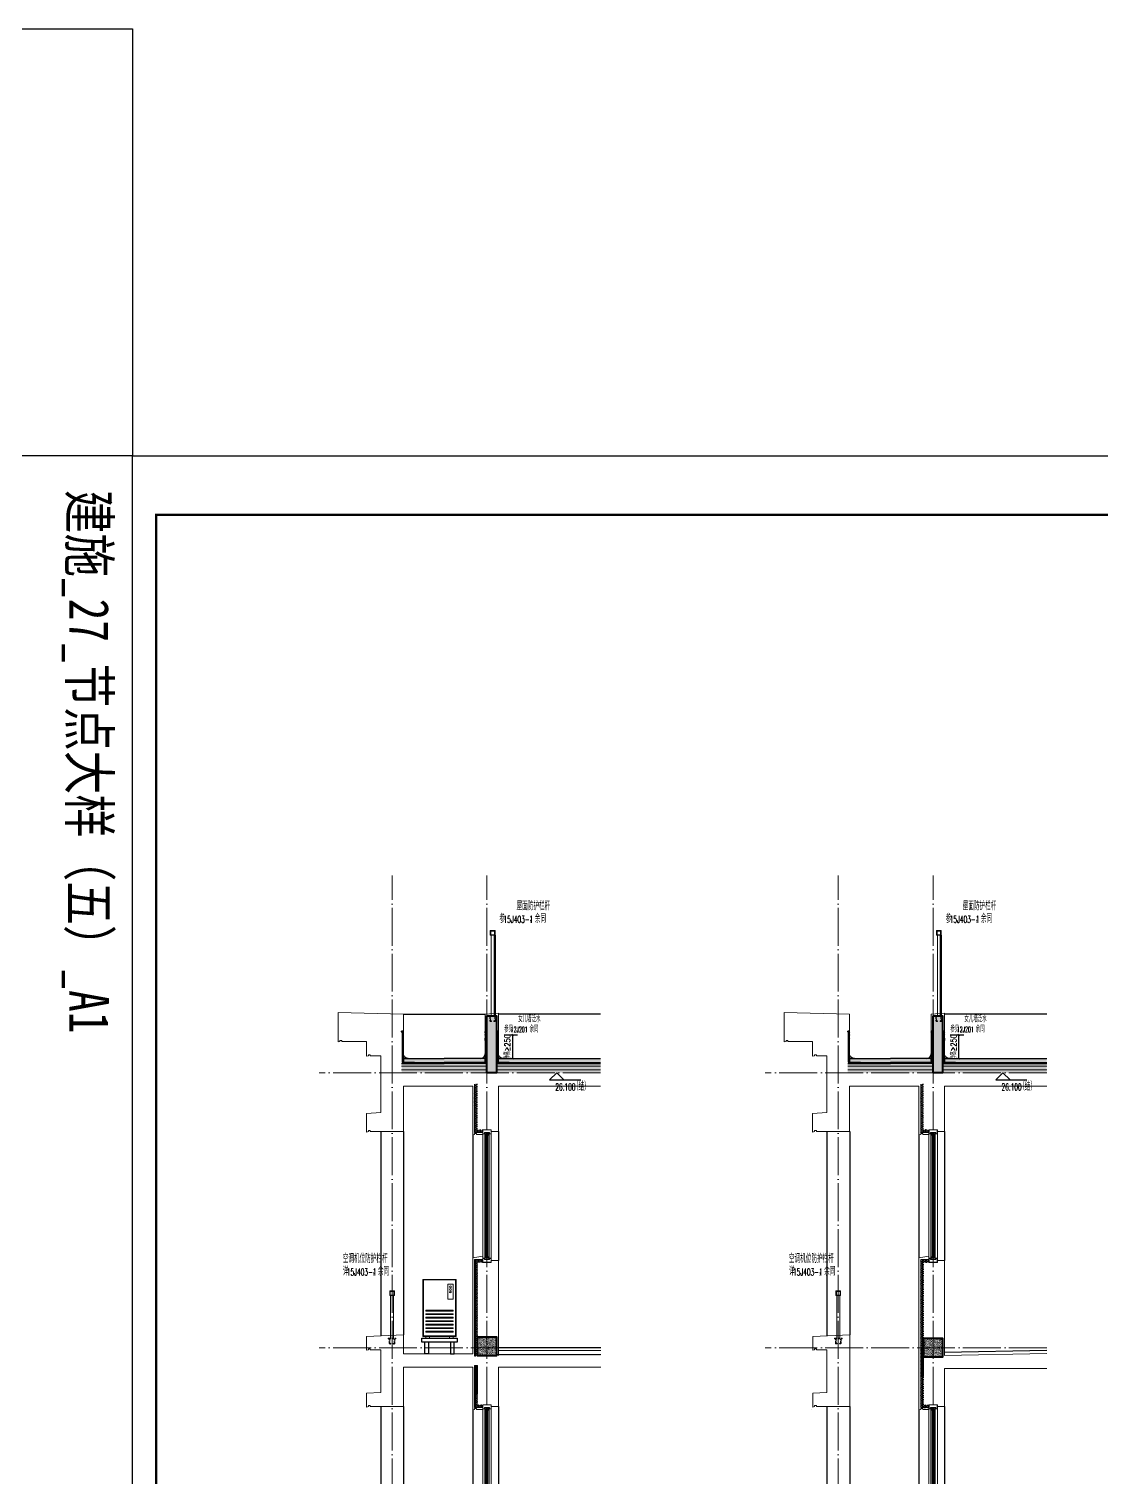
# Model space of a CAD drawing. Extents: x 27938 to 983267, y -209821 to 1628073.
# Drawn here: x 890640 to 901940, y -158206 to -142935 of the extents above; entities that cross this region are included whole.
import ezdxf
from ezdxf.xclip import XClip

# ---------------------------------------------------------------- set-up
doc = ezdxf.new("R2010")
doc.units = 0
doc.header["$LTSCALE"] = 1000
doc.header["$MEASUREMENT"] = 0
doc.header["$XCLIPFRAME"] = 0
doc.linetypes.add('DASH', pattern=[0.35, 0.25, -0.1])
doc.linetypes.add('DOTE', pattern=[2.42, 2, -0.2, 0.02, -0.2])
for name, color, linetype in [('3-屋面构造层', 157, 'Continuous'), ('DIM_ELEV', 3, 'Continuous'), ('DIM_IDEN', 67, 'Continuous'), ('PUB_TEXT', 4, 'Continuous'), ('Stair-栏杆', 142, 'Continuous'), ('SURFACE', 6, 'Continuous'), ('图框', 140, 'Continuous'), ('导图字', 7, 'Continuous'), ('看线', 251, 'Continuous'), ('空调外机', 8, 'Continuous'), ('立面-看线', 251, 'Continuous')]:
    doc.layers.add(name, color=color, linetype=linetype)
for name, color, linetype, lineweight in [('DOTE', 19, 'DOTE', 9), ('PUB_HATCH', 8, 'Continuous', 9), ('S_WINDOW', 144, 'Continuous', 15), ('WALL', 9, 'Continuous', 40), ('内粉刷', 37, 'Continuous', 9), ('平面-空调室外机', 143, 'Continuous', 9), ('立面-栏杆', 105, 'Continuous', 15), ('细细', 250, 'Continuous', 0)]:
    doc.layers.add(name, color=color, linetype=linetype, lineweight=lineweight)
doc.layers.add('yichutu', color=7, linetype='Continuous', true_color=0xffffff, plot=False)
doc.styles.add('_TCH_DIM', font='SIMPLEX.shx', dxfattribs={"width": 0.7, "bigfont": 'GBCBIG.shx'})
doc.styles.add('_TCH_DIM_T3', font='SIMPLEX.shx', dxfattribs={"width": 0.494118, "bigfont": 'GBCBIG.shx'})
doc.styles.add('黑体', font='')
doc.styles.get('黑体').set_extended_font_data('SimHei')
doc.dimstyles.new('_TCH_ARCH&&20', dxfattribs={"dimtxt": 59.5, "dimasz": 20, "dimexe": 50, "dimexo": 60, "dimgap": 25.25, "dimtad": 1, "dimdec": 0, "dimzin": 0, "dimdsep": 46, "dimtxsty": '_TCH_DIM_T3', "dimblk": 'ARCHTICK', "dimcen": 0.09, "dimclrt": 7, "dimazin": 2, "dimtfac": 1, "dimtdec": 0, "dimtix": 1, "dimtmove": 2, "dimatfit": 3, "dimfxl": 1, "dimtolj": 1, "dimtzin": 0, "dimarcsym": 0})
pattern_1 = [(0, (-811253.24, -385446.952), (16.66875, 9.623705), [11.1125, -22.225]), (120, (-811253.24, -385446.952), (-16.66874801, 9.62370845), [11.1125, -22.225]), (60, (-811253.24, -385446.952), (1.99e-06, 19.24741345), [-22.225, 11.1125])]
pattern_2 = [(315, (-218910.2607, -140541.0897), (-1.767766953, -1.767766953), []), (315, (-218909.0822, -140541.0897), (-1.767766953, -1.767766953), [])]
pattern_3 = [(315, (-218910.2607, -141979.3279), (-1.767766953, -1.767766953), []), (315, (-218909.0822, -141979.3279), (-1.767766953, -1.767766953), [])]
pattern_4 = [(0, (-1744228.769, -267560.87), (16.66875, 9.623705), [11.1125, -22.225]), (120, (-1744228.769, -267560.87), (-16.66874801, 9.62370845), [11.1125, -22.225]), (60, (-1744228.769, -267560.87), (1.99e-06, 19.24741345), [-22.225, 11.1125])]

# ---------------------------------------------------------------- blocks, each defined once
blk = doc.blocks.new('GFDDDDRG')
at = {"layer": '图框'}
blk.add_lwpolyline([(923310, -107437), (923310, -159999), (893610, -159999), (893610, -107437)], close=True, dxfattribs=at)
blk.add_lwpolyline([(923310, -107437), (923310, -159999), (893610, -159999), (893610, -107437)], close=True, dxfattribs=at)
at = {"layer": '图框', "const_width": 50}
blk.add_lwpolyline([(894110, -159499), (922810, -159499), (922810, -108687), (894110, -108687)], close=True, dxfattribs=at)
blk = doc.blocks.new('yct-1051-594-26275-14850-25-1002.0')
at = {"layer": 'yichutu', "color": 7, "true_color": 0xffffff}
blk.add_lwpolyline([(0, 0), (0, 14850), (26275, 14850), (26275, 0)], close=True, dxfattribs=at)
blk = doc.blocks.new('zrszerf')
at = {"layer": '细细'}
h = blk.add_hatch(dxfattribs=at)
h.set_pattern_fill('金属', color=256, style=0)
h.set_pattern_definition(pattern_2)
h.paths.add_polyline_path([(257695, 608543), (257715, 608543), (257715, 608557), (257765, 608557), (257765, 608543), (257785, 608543), (257785, 608588), (257695, 608588)])
h.paths.add_polyline_path([(257713, 608559), (257713, 608545), (257697, 608545), (257697, 608586), (257783, 608586), (257783, 608545), (257767, 608545), (257767, 608559)], flags=16)
h = blk.add_hatch(dxfattribs=at)
h.set_pattern_fill('金属', color=256, style=0)
h.set_pattern_definition(pattern_2)
h.paths.add_polyline_path([(257762, 608555), (257762, 608530), (257750, 608530), (257750, 608540), (257729, 608540), (257729, 608530), (257717, 608530), (257717, 608555)])
h.paths.add_polyline_path([(257719, 608553), (257719, 608532), (257727, 608532), (257727, 608542), (257752, 608542), (257752, 608532), (257760, 608532), (257760, 608553)], flags=16)
h = blk.add_hatch(color=256, dxfattribs=at)
edge = h.paths.add_edge_path()
edge.add_line((257735, 608540), (257735, 608528))
edge.add_arc((257740, 608520), 9.44, 61.5175, 118.4825, ccw=False)
edge.add_line((257744, 608528), (257744, 608540))
edge.add_arc((257740, 608548), 9.44, 241.5175, 298.4825, ccw=False)
h = blk.add_hatch(dxfattribs=at)
h.set_pattern_fill('金属', color=256, style=0)
h.set_pattern_definition(pattern_3)
h.paths.add_polyline_path([(257695, 607233), (257715, 607233), (257715, 607220), (257765, 607220), (257765, 607233), (257785, 607233), (257785, 607188), (257695, 607188)])
h.paths.add_polyline_path([(257713, 607218), (257713, 607231), (257697, 607231), (257697, 607190), (257783, 607190), (257783, 607231), (257767, 607231), (257767, 607218)], flags=16)
h = blk.add_hatch(dxfattribs=at)
h.set_pattern_fill('金属', color=256, style=0)
h.set_pattern_definition(pattern_3)
h.paths.add_polyline_path([(257762, 607222), (257762, 607247), (257750, 607247), (257750, 607237), (257729, 607237), (257729, 607247), (257717, 607247), (257717, 607222)])
h.paths.add_polyline_path([(257719, 607224), (257719, 607245), (257727, 607245), (257727, 607235), (257752, 607235), (257752, 607245), (257760, 607245), (257760, 607224)], flags=16)
h = blk.add_hatch(color=256, dxfattribs=at)
edge = h.paths.add_edge_path()
edge.add_line((257735, 607237), (257735, 607249))
edge.add_arc((257740, 607257), 9.44, 241.5175, 298.4825)
edge.add_line((257744, 607249), (257744, 607237))
edge.add_arc((257740, 607229), 9.44, 61.5175, 118.4825)
at = {"layer": 'S_WINDOW'}
for p, q in [((257695, 607233), (257695, 608543)), ((257717, 607247), (257717, 608530)), ((257762, 607247), (257762, 608530)), ((257785, 607233), (257785, 608543))]:
    blk.add_line(p, q, dxfattribs=at)
for points in [[(257785, 608588), (257785, 608543), (257765, 608543), (257765, 608557), (257715, 608557), (257715, 608543), (257695, 608543), (257695, 608588)], [(257783, 608586), (257783, 608545), (257767, 608545), (257767, 608559), (257713, 608559), (257713, 608545), (257697, 608545), (257697, 608586)], [(257762, 608555), (257762, 608530), (257750, 608530), (257750, 608540), (257729, 608540), (257729, 608530), (257717, 608530), (257717, 608555)], [(257760, 608553), (257760, 608532), (257752, 608532), (257752, 608542), (257727, 608542), (257727, 608532), (257719, 608532), (257719, 608553)], [(257785, 607188), (257785, 607233), (257765, 607233), (257765, 607220), (257715, 607220), (257715, 607233), (257695, 607233), (257695, 607188)], [(257783, 607190), (257783, 607231), (257767, 607231), (257767, 607218), (257713, 607218), (257713, 607231), (257697, 607231), (257697, 607190)], [(257762, 607222), (257762, 607247), (257750, 607247), (257750, 607237), (257729, 607237), (257729, 607247), (257717, 607247), (257717, 607222)], [(257760, 607224), (257760, 607245), (257752, 607245), (257752, 607235), (257727, 607235), (257727, 607245), (257719, 607245), (257719, 607224)]]:
    blk.add_lwpolyline(points, close=True, dxfattribs=at)
at = {"layer": '细细'}
for points in [[(257729, 608530), (257729, 607247)], [(257735, 607249), (257735, 608540)], [(257744, 607249), (257744, 608540)], [(257750, 608530), (257750, 607247)]]:
    blk.add_lwpolyline(points, dxfattribs=at)
for points in [[(257735, 608540), (257735, 608528, -0.253805), (257744, 608528), (257744, 608540, -0.253805)], [(257735, 607237), (257735, 607249, 0.253805), (257744, 607249), (257744, 607237, 0.253805)]]:
    blk.add_lwpolyline(points, format="xyb", close=True, dxfattribs=at)
blk = doc.blocks.new('A$C01BC52BD')
at = {"layer": '立面-栏杆'}
for p, q in [((-15, 0), (-15, 450)), ((15, 450), (15, 0))]:
    blk.add_line(p, q, dxfattribs=at)
at = {"layer": '立面-栏杆', "linetype": 'DASH', "ltscale": 0.1}
for p, q in [((40, 0), (-40, 0)), ((-40, 0), (-40, -7)), ((40, -7), (40, 0)), ((-40, -7), (-30, -7)), ((-30, -7), (-30, -51)), ((-22, -7), (22, -7)), ((-22, -51), (-22, -7)), ((-15, -53), (-21, -53)), ((-21, -60), (-15, -60)), ((-13, -57), (-13, -56)), ((13, -56), (13, -57)), ((21, -53), (15, -53)), ((15, -60), (21, -60)), ((22, -7), (22, -51)), ((30, -7), (40, -7)), ((30, -51), (30, -7))]:
    blk.add_line(p, q, dxfattribs=at)
at = {"layer": '立面-栏杆'}
for points in [[(25, 500), (-25, 500), (-25, 450), (25, 450)], [(19, 494), (-19, 494), (-19, 456), (19, 456)]]:
    blk.add_lwpolyline(points, close=True, dxfattribs=at)
at = {"layer": '立面-栏杆', "linetype": 'DASH', "ltscale": 0.1}
for centre, major_axis, start_param, end_param in [((-21, -51), (6.36, 6.36), 2.356194, 3.926991), ((-21, -51), (1.27, 1.27), 2.356194, 3.926991), ((-15, -56), (1.91, 1.91), 5.497787, 7.068583), ((-15, -57), (1.91, 1.91), 3.926991, 5.497787), ((15, -56), (1.91, 1.91), 0.785398, 2.356194), ((17, -55), (3.53, 3.53), 2.748894, 3.534292), ((21, -51), (-6.36, 6.36), 2.356194, 3.926991), ((21, -51), (-1.27, 1.27), 2.356194, 3.926991)]:
    blk.add_ellipse(centre, major_axis=major_axis, ratio=1, start_param=start_param, end_param=end_param, dxfattribs=at)
blk = doc.blocks.new('A$C2F8614E4')
at = {"layer": 'PUB_TEXT', "style": '_TCH_DIM'}
for s, height, width, p in [('空调机位防护栏杆', 84.4, 0.7, (-495, 296)), ('详', 84.4, 0.7, (-495, 163)), ('15J403-1', 74.4, 0.494118, (-452, 163)), ('，余同', 84.4, 0.7, (-183, 163))]:
    blk.add_text(s, height=height, dxfattribs=dict(at, width=width)).set_placement(p)
blk = doc.blocks.new('HFHFHTFHSD')
at = {"layer": '立面-看线'}
h = blk.add_hatch(dxfattribs=at)
h.set_pattern_fill('HONEY', color=256, scale=7)
h.set_pattern_definition(pattern_1)
h.paths.add_polyline_path([(933746, -117386), (933776, -117386), (933776, -116386), (933831, -116386), (933831, -116356), (933746, -116356)])
h = blk.add_hatch(dxfattribs=at)
h.set_pattern_fill('碎沙', color=256, scale=4)
h.set_pattern_definition([(37.5, (132722.289, -502748.035), (-0.32000626, 9.78826475), [0, -7.7216, 0, -8.636, 0, -8.255]), (7.5, (132722.29, -502748.035), (8.99046566, 14.33650201), [0, -4.1656, 0, -6.9596, 0, -2.667]), (327.5, (132716.041, -502748.035), (15.819847405, 0.02874369), [0, -2.54, 0, -9.144, 0, -11.938]), (317.5, (132716.041, -502748.035), (15.27112905, 4.45858647), [0, -1.27, 0, -5.9944, 0, -6.858])])
h.paths.add_polyline_path([(933776, -117386), (933976, -117386), (933976, -117186), (933776, -117186)])
h = blk.add_hatch(dxfattribs=at)
h.set_pattern_fill('HONEY', color=256, scale=7)
h.set_pattern_definition(pattern_1)
h.paths.add_polyline_path([(933746, -117386), (933776, -117386), (933776, -117886), (933831, -117886), (933831, -117916), (933746, -117916)])
at = {"layer": 'PUB_HATCH', "color": 215, "true_color": 0xa953a0}
for points in [[(933746, -117386), (933746, -116356), (933831, -116356)], [(933831, -117916), (933746, -117916), (933746, -117386)]]:
    blk.add_lwpolyline(points, dxfattribs=at)
at = {"layer": 'WALL'}
blk.add_lwpolyline([(933776, -117186), (933976, -117186), (933976, -117386), (933776, -117386)], close=True, dxfattribs=at)
at = {"layer": '内粉刷'}
blk.add_line((933726, -117386), (933726, -117936), dxfattribs=at)
for points in [[(933726, -117386), (933726, -116336), (933831, -116321)], [(933921, -116366), (933996, -116366), (933996, -117366)], [(932646, -117906), (932996, -117906), (932996, -117151), (932606, -117166), (932606, -117306)], [(932646, -117306), (932646, -117296), (932626, -117296), (932626, -117306), (932606, -117311), (932606, -117306)], [(932646, -117306), (932756, -117306), (932756, -117756), (932606, -117766), (932606, -117906)], [(935074, -117346), (933996, -117366)], [(933921, -117906), (933996, -117906), (933996, -117506), (935074, -117506)], [(932596, -117936), (932596, -117936)], [(932646, -117906), (932646, -117896), (932626, -117896), (932626, -117906), (932606, -117911), (932606, -117906)], [(933766, -117936), (933766, -117926), (933746, -117926), (933746, -117936), (933726, -117941), (933726, -117936)], [(933766, -117936), (933831, -117936)]]:
    blk.add_lwpolyline(points, dxfattribs=at)
at = {"layer": '看线'}
for p, q in [((932756, -115006), (932756, -117160)), ((932996, -115006), (932996, -117151)), ((933726, -115036), (933726, -116336)), ((933996, -115006), (933996, -116366))]:
    blk.add_line(p, q, dxfattribs=at)
at = {"layer": '看线', "color": 32}
blk.add_lwpolyline([(935074, -117316), (933996, -117336)], dxfattribs=at)
for name, p in [('zrszerf', (676136, -723574)), ('A$C2F8614E4', (932851, -116686))]:
    blk.add_blockref(name, p)
at = {"xscale": -1}
blk.add_blockref('A$C01BC52BD', (932876, -117186), dxfattribs=at)
blk = doc.blocks.new('_ArchTick')
at = {"color": 0, "linetype": 'ByBlock', "const_width": 0.4}
blk.add_lwpolyline([(-0.5, -0.5), (0.5, 0.5)], dxfattribs=at)
blk = doc.blocks.new('*D205')
at = {"layer": 'Defpoints', "color": 0, "transparency": 16777216}
for p in [(895588, -153543), (895740, -153543), (895588, -153793)]:
    blk.add_point(p, dxfattribs=at)
at = {"layer": 'DIM_IDEN', "color": 0, "lineweight": -2, "transparency": 16777216}
for p, q in [((895648, -153543), (895790, -153543)), ((895740, -153793), (895740, -153543)), ((895648, -153793), (895790, -153793))]:
    blk.add_line(p, q, dxfattribs=at)
at = {"layer": 'DIM_IDEN', "color": 0, "lineweight": -2, "transparency": 16777216, "xscale": 20, "yscale": 20, "zscale": 20}
for p, rotation in [((895740, -153543), 90), ((895740, -153793), 270)]:
    blk.add_blockref('_ArchTick', p, dxfattribs=dict(at, rotation=rotation))
at = {"layer": 'DIM_IDEN', "color": 7, "transparency": 16777216, "insert": (895683, -153668), "char_height": 59.5, "attachment_point": 5, "rotation": 90, "style": '_TCH_DIM_T3'}
blk.add_mtext('\\A1;{\\W0.70588;净高≥250}', dxfattribs=at)
blk = doc.blocks.new('A$C05102146')
at = {"layer": 'PUB_TEXT', "style": '_TCH_DIM'}
for s, height, width, p in [('屋面防护栏杆', 84.4, 0.7, (227, 216)), ('参', 84.4, 0.7, (47, 81)), ('15J403-1', 74.4, 0.494118, (90, 81)), ('，余同', 84.4, 0.7, (360, 81))]:
    blk.add_text(s, height=height, dxfattribs=dict(at, width=width)).set_placement(p)
blk = doc.blocks.new('A$C40486AD2')
at = {"layer": 'PUB_TEXT', "style": '_TCH_DIM'}
for s, height, width, p in [('女儿墙泛水', 67.5, 0.7, (255, 115)), ('参见', 67.5, 0.7, (108, 8)), ('12J201', 59.5, 0.494118, (177, 8)), ('，余同', 67.5, 0.7, (328, 8))]:
    blk.add_text(s, height=height, dxfattribs=dict(at, width=width)).set_placement(p)
blk = doc.blocks.new('FGHFG4334GDFGDFFGGGGGGDFG4G')
at = {"layer": 'SURFACE', "const_width": 2.25}
for points in [[(47, 0), (0, 0)], [(47, -28), (0, -28)]]:
    blk.add_lwpolyline(points, dxfattribs=at)
at = {"layer": 'SURFACE', "const_width": 1.5}
blk.add_lwpolyline([(47, 17, -1), (47, 5), (47, -7, -1), (47, -19), (47, -37), (53, -48), (53, -73)], format="xyb", dxfattribs=at)
blk = doc.blocks.new('FGDGDGD')
at = {"layer": '3-屋面构造层'}
h = blk.add_hatch(dxfattribs=at)
h.set_pattern_fill('隔热材料01', color=256, scale=7.692308, style=0)
h.set_pattern_definition([(270, (9.5186, 433.228), (3.846153863, -7e-16), [0.385980771, -3.460173092]), (270, (6.637, 433.228), (3.846153863, -7e-16), [0.385980771, -3.460173092]), (90, (8.5996, 430.618), (-3.846153863, 2e-16), [0.385980771, -3.460173092]), (90, (7.556, 430.618), (-3.846153863, 2e-16), [0.385980771, -3.460173092]), (180, (10.002, 430), (-5e-16, -3.846153863), [3.848019248, 0.001865385]), (135, (8.9282, 430.193), (2e-16, 3.846144175), [0.328307694, -5.110980792]), (116.56505, (12.5422, 430.4251), (8.6793e-06, 3.8461487416), [0.215769232, -8.384500037]), (116.56505, (8.696, 430.4251), (8.6793e-06, 3.8461487416), [0.215769232, -8.384500037]), (153.43495, (13.1603, 430), (-8.679e-06, 3.846148742), [0.431538463, -8.168730805]), (153.43495, (9.3142, 430), (-8.679e-06, 3.846148742), [0.431538463, -8.168730805]), (63.43495, (12.4457, 431.0041), (-8.6793e-06, 3.8461487416), [2.054923086, -6.545346183]), (63.43495, (8.5996, 431.0041), (-8.6793e-06, 3.8461487416), [2.054923086, -6.545346183]), (116.56505, (13.3647, 433.228), (8.6793e-06, 3.8461487416), [0.215769232, -8.384500037]), (116.56505, (9.5186, 433.228), (8.6793e-06, 3.8461487416), [0.215769232, -8.384500037]), (135, (9.422, 433.421), (2e-16, 3.846144175), [0.328307694, -5.110980792]), (153.43495, (13.036, 433.6532), (-8.679e-06, 3.846148742), [0.431538463, -8.168730805]), (153.43495, (9.19, 433.6532), (-8.679e-06, 3.846148742), [0.431538463, -8.168730805]), (45, (6.7336, 433.421), (2e-16, 3.846144175), [0.328307694, -5.110980792]), (63.43495, (10.4833, 433.228), (-8.6793e-06, 3.8461487416), [0.215769232, -8.384500037]), (63.43495, (6.6371, 433.228), (-8.6793e-06, 3.8461487416), [0.215769232, -8.384500037]), (26.56505, (10.812, 433.6532), (8.679e-06, 3.846148742), [0.431538463, -8.168730805]), (26.56505, (6.9658, 433.6532), (8.679e-06, 3.846148742), [0.431538463, -8.168730805]), (116.56505, (11.4023, 431.0041), (8.6793e-06, 3.8461487416), [2.054923086, -6.545346183]), (116.56505, (7.5561, 431.0041), (8.6793e-06, 3.8461487416), [2.054923086, -6.545346183]), (45, (7.2275, 430.193), (2e-16, 3.846144175), [0.328307694, -5.110980792]), (63.43495, (11.3058, 430.4251), (-8.6793e-06, 3.8461487416), [0.215769232, -8.384500037]), (63.43495, (7.4596, 430.4251), (-8.6793e-06, 3.8461487416), [0.215769232, -8.384500037]), (26.56505, (10.6877, 430), (8.679e-06, 3.846148742), [0.431538463, -8.168730805]), (26.56505, (6.8415, 430), (8.679e-06, 3.846148742), [0.431538463, -8.168730805])])
edge = h.paths.add_edge_path()
edge.add_arc((682181, 585366), 9.23, 450, 540, ccw=False)
edge.add_line((682181, 585375), (682192, 585375))
edge.add_line((682192, 585375), (682192, 585366))
edge.add_line((682192, 585366), (682172, 585366))
h = blk.add_hatch(dxfattribs=at)
h.set_pattern_fill('混凝土', color=256, scale=5, angle=-1.1458, style=0)
h.set_pattern_definition([(48.854237, (-82751.966, -43707.863), (35.7930991, -3.8540962), [3.75, -41.25]), (353.854237, (-82751.966, -43707.863), (-6.1841378, 37.7408106), [3, -33]), (99.305637, (-82748.983, -43708.185), (29.6089874, 33.886691), [3.1870095, -35.0571056]), (45.038437, (-82751.766, -43697.865), (53.1858973, -9.3413237), [5.625, -61.875]), (95.489837, (-82747.334, -43698.644), (47.6977146, 47.7616795), [4.7805144, -52.58565]), (350.038437, (-82751.766, -43697.865), (47.6976773, 47.7617167), [4.5, -49.5]), (19.854237, (-82746.817, -43700.465), (29.4368469, -20.7237073), [3.75, -41.25]), (324.854237, (-82746.817, -43700.465), (12.8883392, 36.0069862), [3, -33]), (70.305637, (-82744.364, -43702.192), (42.3251977, 15.2832459), [3.1870095, -35.0571056]), (36.3542372, (-82751.966, -43707.863), (0.9406985, 16.62920733), [0, -32.6, 0, -33.5, 0, -33.125]), (6.3542372, (-82751.966, -43707.863), (13.54517982, 19.45362572), [0, -19.1, 0, -31.85, 0, -12.625]), (326.3542372, (-82763.114, -43707.64), (26.66323482, -1.66123381), [0, -12.5, 0, -39, 0, -51.75]), (316.3542372, (-82768.113, -43707.54), (29.2535633, 4.4211788), [0, -16.25, 0, -25.9, 0, -36.75])])
h.paths.add_polyline_path([(674875, 585046), (674875, 585086), (682172, 585086), (682172, 585046)])
h = blk.add_hatch(dxfattribs=at)
h.set_pattern_fill('焦渣矿渣', color=256, scale=4, angle=-1.1458, style=0)
h.set_pattern_definition([(358.8542372, (-82751.966, -43697.863), (8.27546507, 13.69326162), [1.6, -14.4]), (298.8542372, (-82751.966, -43697.863), (15.99644496, -0.32013217), [1.6, -14.4]), (238.8542372, (-82750.366, -43697.895), (7.72097989, -14.0133938), [1.6, -14.4]), (268.8542372, (-82745.567, -43697.991), (15.83683295, -8.3183365), [2.4, -11.456]), (268.8542372, (-82743.967, -43698.023), (15.83683295, -8.3183365), [2.4, -11.456]), (268.8542372, (-82742.368, -43698.055), (15.83683295, -8.3183365), [2.4, -11.456])])
h.paths.add_polyline_path([(674875, 585006), (674875, 585036), (682192, 585036), (682192, 585006)])
h = blk.add_hatch(dxfattribs=at)
h.set_pattern_fill('隔热材料03', color=256, scale=12.5, style=0)
h.set_pattern_definition([(113.578, (-500407.8114, 374696.8656), (-0.0086926214, 6.2699620763), [1.075, -0.5693125, 2.8375, -0.5693125, 1.075, -0.6825]), (66.42, (-500406.1744, 374696.8656), (2.727787851, 6.0425e-05), [1.075, -0.5693125, 2.840375, -0.5693125, 1.075, -0.6825]), (180, (-500406.1744, 374696.8656), (0, 6.25), [1.636625, -1.0910625]), (180, (-500407.538, 374702.4906), (0, 6.25), [1.636625, -1.0910625]), (90, (-500405.7427, 374697.8548), (2.72775, 2e-16), [0.52175, -5.72825]), (90, (-500407.1066, 374700.9798), (2.72775, 2e-16), [0.52175, -5.72825]), (90, (-500408.2427, 374697.8548), (2.72775, 2e-16), [0.52175, -5.72825]), (90, (-500409.6066, 374700.9798), (2.72775, 2e-16), [0.52175, -5.72825])])
edge = h.paths.add_edge_path()
edge.add_line((682178, 585086), (682178, 585050))
edge.add_arc((682172, 585050), 6.25, 270, 360, ccw=False)
edge.add_line((682172, 585044), (682172, 585086))
edge.add_line((682172, 585086), (682178, 585086))
h = blk.add_hatch(dxfattribs=at)
h.set_pattern_fill('加气混凝土', color=256, scale=5, style=0)
h.set_pattern_definition([(0, (-82734.266, -43726.163), (30, 60), [0, -60]), (0, (-82769.366, -43734.263), (30, 60), [0, -60]), (0, (-82749.866, -43734.863), (30, 60), [0, -60]), (0, (-82728.566, -43717.163), (30, 60), [0, -60]), (0, (-82753.466, -43737.863), (30, 60), [0, -60]), (0, (-82722.566, -43679.363), (30, 60), [0, -60]), (0, (-82740.866, -43684.163), (30, 60), [0, -60]), (0, (-82731.266, -43691.663), (30, 60), [0, -60]), (0, (-82780.166, -43692.863), (30, 60), [0, -60]), (0, (-82750.766, -43695.563), (30, 60), [0, -60]), (0, (-82762.166, -43710.863), (30, 60), [0, -60]), (0, (-82761.566, -43733.363), (30, 60), [0, -60]), (0, (-82739.066, -43735.763), (30, 60), [0, -60]), (0, (-82722.566, -43709.363), (30, 60), [0, -60]), (0, (-82778.666, -43718.663), (30, 60), [0, -60]), (0, (-82773.566, -43708.463), (30, 60), [0, -60]), (0, (-82750.166, -43712.663), (30, 60), [0, -60]), (0, (-82758.566, -43721.363), (30, 60), [0, -60]), (0, (-82763.366, -43701.563), (30, 60), [0, -60]), (0, (-82755.866, -43679.063), (30, 60), [0, -60]), (0, (-82776.266, -43731.263), (30, 60), [0, -60]), (0, (-82743.266, -43691.363), (30, 60), [0, -60]), (0, (-82771.166, -43690.463), (30, 60), [0, -60]), (0, (-82775.966, -43682.663), (30, 60), [0, -60]), (130.601294, (-82726.2516, -43698.149), (-149.999998343, 180.000000787), [2.6341554, -1103.7111]), (18.4349488, (-82730.537, -43697.006), (149.99999945, 59.99999956), [2.710524, -376.76279]), (90, (-82730.537, -43699.578), (30, 60), [2.5714284, -117.428565]), (161.565051, (-82727.966, -43700.435), (-150.000000755, 59.99999553), [2.710524, -376.76279]), (53.1301023, (-82727.966, -43700.435), (30.00000006, 59.99999997), [2.857143, -297.14285]), (135, (-82725.68, -43731.006), (-30.00000363, 59.99999594), [2.424366, -167.28126]), (45, (-82729.109, -43731.006), (29.9999998, 59.99999976), [2.424366, -167.28126]), (135, (-82727.394, -43732.72), (-30.00000363, 59.99999594), [2.424366, -167.28126]), (45, (-82727.394, -43732.72), (29.9999998, 59.99999976), [2.424366, -167.28126]), (116.565051, (-82754.537, -43690.72), (-5.2e-06, 119.9999967), [3.1943826, -63.88765]), (180, (-82755.966, -43687.863), (-30, 60), [3.4285716, -56.571425]), (63.434949, (-82760.823, -43690.72), (3e-07, 119.9999994), [3.1943826, -63.88765]), (116.565051, (-82759.394, -43693.58), (-5.2e-06, 119.9999967), [3.1943826, -63.88765]), (0, (-82759.394, -43693.58), (30, 60), [3.4285716, -56.571425]), (63.434949, (-82755.966, -43693.58), (3e-07, 119.9999994), [3.1943826, -63.88765]), (107.102728, (-82731.9658, -43711.0063), (-89.999996559, 300.000000484), [3.8861346, -1628.29025]), (143.972626, (-82733.1087, -43707.292), (-569.999992774, 419.999999525), [3.8861346, -812.202]), (180, (-82736.25, -43705.006), (-30, 60), [3.7142856, -56.28571]), (36.0273733, (-82743.1087, -43707.292), (569.999995788, 419.999995472), [3.8861346, -812.202]), (71.5650511, (-82744.252, -43710.721), (90.00000046, 299.99999948), [3.6140316, -375.85928]), (107.102728, (-82743.1087, -43714.4348), (-89.999996559, 300.000000484), [3.8861346, -1628.29025]), (143.972626, (-82739.966, -43716.7206), (-569.999992774, 419.999999525), [3.8861346, -812.202]), (0, (-82739.966, -43716.72), (30, 60), [3.7142856, -56.28571]), (36.0273733, (-82736.2516, -43716.7206), (569.999995788, 419.999995472), [3.8861346, -812.202]), (71.5650511, (-82733.109, -43714.435), (90.00000046, 299.99999948), [3.6140316, -375.85928]), (150.255118, (-82731.3944, -43683.006), (-90.000000213, 59.999999257), [2.303502, -481.43196]), (90, (-82733.394, -43684.15), (30, 60), [2.2857144, -117.714275]), (29.7448813, (-82733.3944, -43684.149), (90.000000053, 59.99999972), [2.303502, -481.43196]), (116.565051, (-82745.394, -43725.58), (-5.2e-06, 119.9999967), [3.1943826, -63.88765]), (168.690067, (-82746.823, -43722.7206), (-270.0000002, 59.999998494), [2.9137254, -608.96855]), (41.1859251, (-82751.9658, -43724.149), (749.999995456, 659.999994229), [3.0371844, -1272.5802]), (90, (-82751.966, -43727.006), (30, 60), [2.857143, -117.14285]), (138.814074, (-82749.68, -43729.0063), (-749.999986669, 660.000004204), [3.0371844, -1272.5802]), (16.6992442, (-82749.68, -43729.0063), (989.999992552, 299.999996858), [2.982945, -1249.85375]), (60.9453959, (-82746.823, -43728.149), (29.99999992, 59.999999469), [2.9416086, -1232.53395]), (109.983106, (-82770.5373, -43700.4348), (-150.000000565, 419.9999988885), [3.3442002, -1401.21975]), (155.556045, (-82771.68, -43697.292), (-390.0000014866, 179.99999626), [3.4522986, -1446.51315]), (24.4439547, (-82777.9658, -43697.292), (390.0000001945, 179.999999134), [3.4522986, -1446.51315]), (70.0168934, (-82779.1087, -43700.4348), (150.000000452, 419.999998958), [3.3442002, -1401.21975]), (109.983106, (-82777.9658, -43703.5777), (-150.000000565, 419.9999988885), [3.3442002, -1401.21975]), (160.016893, (-82774.823, -43704.7206), (-150.000000088, 59.999997267), [3.3442002, -698.93775]), (19.9831065, (-82774.823, -43704.7206), (149.999999176, 59.999999905), [3.3442002, -698.93775]), (70.0168934, (-82771.68, -43703.5777), (150.000000452, 419.999998958), [3.3442002, -1401.21975]), (122.005383, (-82748.2516, -43705.8634), (-30.000004026, 59.999996937), [2.6954232, -563.3434]), (18.4349488, (-82752.252, -43704.435), (149.99999945, 59.99999956), [2.710524, -376.76279]), (90, (-82752.252, -43707.006), (30, 60), [2.5714284, -117.428565]), (161.565051, (-82749.68, -43707.863), (-150.000000755, 59.99999553), [2.710524, -376.76279]), (54.4623222, (-82749.68, -43707.8634), (209.999999696, 299.99999955), [2.457807, -1029.82115]), (116.565051, (-82765.68, -43720.435), (-5.2e-06, 119.9999967), [3.1943826, -63.88765]), (180, (-82767.11, -43717.58), (-30, 60), [3.142857, -56.85714]), (59.0362434, (-82771.966, -43720.435), (30.000000098, 59.99999971), [3.3319728, -696.3822]), (120.963756, (-82770.2516, -43723.292), (-30.0000041, 59.999997245), [3.3319728, -696.3822]), (0, (-82770.25, -43723.29), (30, 60), [3.142857, -56.85714]), (63.434949, (-82767.11, -43723.29), (3e-07, 119.9999994), [3.1943826, -63.88765])])
h.paths.add_polyline_path([(682192, 584936), (674875, 584936), (674875, 584966), (682192, 584966)])
at = {"layer": '立面-看线'}
h = blk.add_hatch(dxfattribs=at)
h.set_pattern_fill('HONEY', color=256, scale=7)
h.set_pattern_definition([(0, (-799653.24, -415240.13), (16.66875, 9.623705), [11.1125, -22.225]), (120, (-799653.24, -415240.13), (-16.66874801, 9.62370845), [11.1125, -22.225]), (60, (-799653.24, -415240.13), (1.99e-06, 19.24741345), [-22.225, 11.1125])])
h.paths.add_polyline_path([(682192, 584966), (674875, 584966), (674875, 585006), (682192, 585006)])
at = {"layer": '3-屋面构造层'}
for p, q in [((682178, 585086), (674875, 585086)), ((682172, 585046), (674875, 585046)), ((682192, 585036), (674875, 585036)), ((682172, 585086), (682172, 585044))]:
    blk.add_line(p, q, dxfattribs=at)
at = {"layer": '3-屋面构造层', "color": 251, "linetype": 'DASH', "ltscale": 0.05, "true_color": 0x636466, "const_width": 2.5}
for points in [[(682057, 585043), (682172, 585043, 0.414214), (682179, 585050), (682179, 585366)], [(682057, 585039), (682172, 585039, 0.414214), (682183, 585050), (682183, 585366)]]:
    blk.add_lwpolyline(points, format="xyb", dxfattribs=at)
at = {"layer": '3-屋面构造层', "color": 251, "true_color": 0x636466}
for points in [[(682057, 585041), (682172, 585041, 0.414214), (682180, 585050), (682180, 585366)], [(682057, 585044), (682172, 585044, 0.414214), (682178, 585050), (682178, 585366)], [(682057, 585040), (682172, 585040, 0.414214), (682182, 585050), (682182, 585366), (682184, 585366), (682184, 585050, -0.414214), (682172, 585038), (682057, 585038)]]:
    blk.add_lwpolyline(points, format="xyb", dxfattribs=at)
at = {"layer": '3-屋面构造层', "ltscale": 0.8}
blk.add_lwpolyline([(682172, 585366, -0.414214), (682181, 585375), (682192, 585375), (682192, 585366), (682172, 585366)], format="xyb", dxfattribs=at)
at = {"layer": '3-屋面构造层', "color": 251, "linetype": 'DASH', "ltscale": 0.05, "true_color": 0x636466, "const_width": 2.5}
for points in [[(682043, 585039), (674875, 585039)], [(682057, 585043), (682043, 585039)]]:
    blk.add_lwpolyline(points, dxfattribs=at)
at = {"layer": '3-屋面构造层', "color": 251, "true_color": 0x636466}
for points in [[(682043, 585040), (674875, 585040)], [(674875, 585038), (682043, 585038)], [(682056, 585044), (682042, 585040)], [(682043, 585038), (682057, 585042)]]:
    blk.add_lwpolyline(points, dxfattribs=at)
at = {"layer": '3-屋面构造层'}
blk.add_arc((682122, 585136), 50, 270, 360, dxfattribs=at)
at = {"layer": 'PUB_HATCH', "color": 215, "true_color": 0xa953a0}
for p, q in [((682192, 585006), (674875, 585006)), ((682192, 584966), (674875, 584966))]:
    blk.add_line(p, q, dxfattribs=at)
at = {"layer": '3-屋面构造层', "color": 1, "xscale": -1}
blk.add_blockref('FGHFG4334GDFGDFFGGGGGGDFG4G', (682218, 585349), dxfattribs=at)
blk = doc.blocks.new('FGHFGFD')
at = {"layer": '立面-栏杆'}
for p, q in [((542634, 108636), (542634, 109486)), ((542664, 109486), (542664, 108636))]:
    blk.add_line(p, q, dxfattribs=at)
at = {"layer": '立面-栏杆', "linetype": 'DASH', "ltscale": 0.1}
for p, q in [((542689, 108636), (542609, 108636)), ((542609, 108636), (542609, 108629)), ((542609, 108629), (542619, 108629)), ((542619, 108629), (542619, 108585)), ((542626, 108629), (542671, 108629)), ((542626, 108585), (542626, 108629)), ((542634, 108583), (542628, 108583)), ((542636, 108579), (542636, 108581)), ((542661, 108581), (542661, 108579)), ((542669, 108583), (542664, 108583)), ((542671, 108629), (542671, 108585)), ((542678, 108629), (542689, 108629)), ((542678, 108585), (542678, 108629)), ((542689, 108629), (542689, 108636)), ((542628, 108576), (542634, 108576)), ((542664, 108576), (542669, 108576))]:
    blk.add_line(p, q, dxfattribs=at)
at = {"layer": '立面-栏杆'}
for points in [[(542674, 109536), (542624, 109536), (542624, 109486), (542674, 109486)], [(542668, 109530), (542630, 109530), (542630, 109492), (542668, 109492)]]:
    blk.add_lwpolyline(points, close=True, dxfattribs=at)
at = {"layer": '立面-栏杆', "linetype": 'DASH', "ltscale": 0.1}
for centre, major_axis, start_param, end_param in [((542628, 108585), (6.36, 6.36), 2.356194, 3.926991), ((542628, 108585), (1.27, 1.27), 2.356194, 3.926991), ((542634, 108581), (1.91, 1.91), 5.497787, 7.068583), ((542634, 108579), (1.91, 1.91), 3.926991, 5.497787), ((542664, 108581), (1.91, 1.91), 0.785398, 2.356194), ((542666, 108581), (3.53, 3.53), 2.748894, 3.534292), ((542669, 108585), (-6.36, 6.36), 2.356194, 3.926991), ((542669, 108585), (-1.27, 1.27), 2.356194, 3.926991)]:
    blk.add_ellipse(centre, major_axis=major_axis, ratio=1, start_param=start_param, end_param=end_param, dxfattribs=at)
blk = doc.blocks.new('A$C1F6240CC')
at = {"layer": 'PUB_HATCH'}
h = blk.add_hatch(dxfattribs=at)
h.set_pattern_fill('DOTS', color=251, scale=2, style=0)
h.set_pattern_definition([(0, (-2e-08, -300), (1.5875, 3.175), [0, -3.175])])
h.paths.add_polyline_path([(-30, -300), (0, -300), (0, -50), (0, 0), (0, 0), (0, 0), (-30, 0)])
at = {"layer": 'PUB_HATCH', "color": 5}
blk.add_lwpolyline([(0, 0), (-30, 0), (-30, -300), (0, -300)], close=True, dxfattribs=at)
blk = doc.blocks.new('VDVDXAXFSFFX')
at = {"layer": 'PUB_HATCH'}
h = blk.add_hatch(dxfattribs=at)
h.set_pattern_fill('DOTS', color=251, scale=2, style=0)
h.set_pattern_definition([(0, (924712.4965, -148185.593), (1.5875, 3.175), [0, -3.175])])
h.paths.add_polyline_path([(924682, -148186), (924712, -148186), (924712, -147936), (924712, -147886), (924712, -147886), (924712, -147886), (924682, -147886)])
at = {"layer": 'PUB_HATCH', "color": 5}
blk.add_lwpolyline([(924712, -147886), (924682, -147886), (924682, -148186), (924712, -148186)], close=True, dxfattribs=at)
blk = doc.blocks.new('kongtiao')
for p, q in [((-339, 49), (-339, -551)), ((11, 49), (-339, 49)), ((-334, 44), (-334, -546)), ((6, 44), (-334, 44)), ((6, -546), (6, 44)), ((11, -551), (11, 49)), ((-76, 0), (-76, -157)), ((-21, 0), (-76, 0)), ((-21, -157), (-21, 0)), ((-76, -157), (-21, -157)), ((-339, -551), (11, -551)), ((-334, -546), (6, -546)), ((-307, -551), (-307, -571)), ((-307, -571), (-270, -571)), ((-270, -571), (-270, -551)), ((-58, -571), (-58, -551)), ((-21, -571), (-58, -571)), ((-21, -551), (-21, -571))]:
    blk.add_line(p, q)
for points in [[(-307, -275), (-21, -275), (-21, -285), (-307, -285)], [(-307, -312), (-21, -312), (-21, -321), (-307, -321)], [(-307, -349), (-21, -349), (-21, -358), (-307, -358)], [(-307, -386), (-21, -386), (-21, -395), (-307, -395)], [(-307, -422), (-21, -422), (-21, -431), (-307, -431)], [(-307, -459), (-21, -459), (-21, -468), (-307, -468)], [(-307, -496), (-21, -496), (-21, -505), (-307, -505)]]:
    blk.add_lwpolyline(points, close=True)
for centre in [(-49, -28), (-49, -56), (-49, -83)]:
    blk.add_circle(centre, 9.18)
blk = doc.blocks.new('A$C385554EE')
at = {"layer": '立面-看线'}
h = blk.add_hatch(dxfattribs=at)
h.set_pattern_fill('HONEY', color=256, scale=7)
h.set_pattern_definition(pattern_4)
h.paths.add_polyline_path([(770, 515), (800, 515), (800, 1500), (855, 1500), (855, 1530), (770, 1530)])
h = blk.add_hatch(dxfattribs=at)
h.set_pattern_fill('碎沙', color=256, scale=4)
h.set_pattern_definition([(37.5, (-800253.24, -384846.952), (-0.32000626, 9.78826475), [0, -7.7216, 0, -8.636, 0, -8.255]), (7.5, (-800253.24, -384846.952), (8.99046566, 14.33650201), [0, -4.1656, 0, -6.9596, 0, -2.667]), (327.5, (-800259.488, -384846.952), (15.819847405, 0.02874369), [0, -2.54, 0, -9.144, 0, -11.938]), (317.5, (-800259.488, -384846.952), (15.27112905, 4.45858647), [0, -1.27, 0, -5.9944, 0, -6.858])])
h.paths.add_polyline_path([(800, 515), (1000, 515), (1000, 715), (800, 715)])
h = blk.add_hatch(dxfattribs=at)
h.set_pattern_fill('HONEY', color=256, scale=7)
h.set_pattern_definition([(0, (-800349.269, -384846.952), (16.66875, 9.623705), [11.1125, -22.225]), (120, (-800349.269, -384846.952), (-16.66874801, 9.62370845), [11.1125, -22.225]), (60, (-800349.269, -384846.952), (1.99e-06, 19.24741345), [-22.225, 11.1125])])
h.paths.add_polyline_path([(2099, 530), (1000, 530), (1000, 515), (2099, 515)])
h = blk.add_hatch(dxfattribs=at)
h.set_pattern_fill('HONEY', color=256, scale=7)
h.set_pattern_definition(pattern_4)
h.paths.add_polyline_path([(770, 415), (800, 415), (800, 0), (855, 0), (855, -30), (770, -30)])
at = {"layer": 'PUB_HATCH', "color": 215, "true_color": 0xa953a0}
blk.add_line((1000, 530), (2099, 530), dxfattribs=at)
for points in [[(770, 515), (770, 1530), (855, 1530)], [(855, -30), (770, -30), (770, 415)]]:
    blk.add_lwpolyline(points, dxfattribs=at)
at = {"layer": 'WALL'}
blk.add_lwpolyline([(800, 715), (1000, 715), (1000, 515), (800, 515)], close=True, dxfattribs=at)
at = {"layer": '内粉刷'}
for p, q in [((750, 600), (750, 535)), ((750, 395), (750, -50))]:
    blk.add_line(p, q, dxfattribs=at)
for points in [[(750, 600), (750, 1550), (855, 1565)], [(945, 1520), (1020, 1520), (1020, 520)], [(750, 535), (20, 535), (20, 735), (-370, 720), (-370, 580)], [(-330, 580), (-330, 590), (-350, 590), (-350, 580), (-370, 575), (-370, 580)], [(-330, 580), (-220, 580), (-220, 130), (-370, 120), (-370, -20)], [(2099, 570), (1020, 570)], [(-330, -20), (20, -20), (20, 395), (750, 395)], [(945, -20), (1020, -20), (1020, 395), (2099, 395)], [(-330, -20), (-330, -10), (-350, -10), (-350, -20), (-370, -25), (-370, -20)], [(790, -50), (790, -40), (770, -40), (770, -50), (750, -55), (750, -50)], [(790, -50), (855, -50)]]:
    blk.add_lwpolyline(points, dxfattribs=at)
at = {"layer": '看线'}
for p, q in [((-220, 2880), (-220, 726)), ((20, 2880), (20, 735)), ((750, 2850), (750, 1550)), ((1020, 2880), (1020, 1520))]:
    blk.add_line(p, q, dxfattribs=at)
at = {"layer": '看线', "color": 32}
blk.add_lwpolyline([(2099, 600), (1020, 600)], dxfattribs=at)
at = {"layer": '空调外机', "linetype": 'Continuous'}
blk.add_lwpolyline([(585, 660), (215, 660), (215, 700), (585, 700)], close=True, dxfattribs=at)
for points in [[(285, 660), (285, 535), (245, 535), (245, 660)], [(515, 660), (515, 535), (555, 535), (555, 660)]]:
    blk.add_lwpolyline(points, dxfattribs=at)
for name, p in [('zrszerf', (-256840, -605688)), ('A$C2F8614E4', (-125, 1200))]:
    blk.add_blockref(name, p)
at = {"xscale": -1}
blk.add_blockref('A$C01BC52BD', (-100, 700), dxfattribs=at)
at = {"layer": '平面-空调室外机'}
blk.add_blockref('kongtiao', (564, 1271), dxfattribs=at)
blk = doc.blocks.new('*D218')
at = {"layer": 'Defpoints', "color": 0, "transparency": 16777216}
for p in [(900290, -153543), (900443, -153543), (900290, -153793)]:
    blk.add_point(p, dxfattribs=at)
at = {"layer": 'DIM_IDEN', "color": 0, "lineweight": -2, "transparency": 16777216}
for p, q in [((900350, -153543), (900493, -153543)), ((900443, -153793), (900443, -153543)), ((900350, -153793), (900493, -153793))]:
    blk.add_line(p, q, dxfattribs=at)
at = {"layer": 'DIM_IDEN', "color": 0, "lineweight": -2, "transparency": 16777216, "xscale": 20, "yscale": 20, "zscale": 20}
for p, rotation in [((900443, -153543), 90), ((900443, -153793), 270)]:
    blk.add_blockref('_ArchTick', p, dxfattribs=dict(at, rotation=rotation))
at = {"layer": 'DIM_IDEN', "color": 7, "transparency": 16777216, "insert": (900386, -153668), "char_height": 59.5, "attachment_point": 5, "rotation": 90, "style": '_TCH_DIM_T3'}
blk.add_mtext('\\A1;{\\W0.70588;净高≥250}', dxfattribs=at)

msp = doc.modelspace()

# ---------------------------------------------------------------- hatches: boundary and pattern name
at = {"layer": 'Stair-栏杆'}
h = msp.add_hatch(dxfattribs=at)
h.set_pattern_fill('水域', color=5, scale=5)
h.set_pattern_definition([(0, (352878.751, -261979.151), (0, 10.23622015), [1.2795276, -8.956693]), (26.5650512, (352880.031, -261979.151), (10.236220737, 9.4e-08), [1.4305551, -21.458329]), (333.4349488, (352887.708, -261978.5112), (10.23622078, -4e-09), [1.4305551, -21.458329]), (45, (352881.3104, -261978.511), (0, 10.2362206), [1.80952525, -12.666676]), (135, (352887.708, -261978.511), (-10.2362206, 1e-15), [1.80952525, -12.666676]), (26.5650512, (352882.59, -261977.2317), (10.236220737, 9.4e-08), [1.4305551, -21.458329]), (333.4349488, (352885.149, -261976.592), (10.23622078, -4e-09), [1.4305551, -21.458329]), (0, (352883.869, -261976.592), (0, 10.23622015), [1.2795276, -8.956693])])
h.paths.add_polyline_path([(895542.6, -152493), (895542.6, -153343), (895552.6, -153343), (895552.6, -152493)])
h = msp.add_hatch(dxfattribs=at)
h.set_pattern_fill('水域', color=5, scale=5)
h.set_pattern_definition([(0, (357581.569, -261979.151), (0, 10.23622015), [1.2795276, -8.956693]), (26.5650512, (357582.8483, -261979.151), (10.236220737, 9.4e-08), [1.4305551, -21.458329]), (333.4349488, (357590.5255, -261978.5112), (10.23622078, -4e-09), [1.4305551, -21.458329]), (45, (357584.128, -261978.511), (0, 10.2362206), [1.80952525, -12.666676]), (135, (357590.5255, -261978.511), (-10.2362206, 1e-15), [1.80952525, -12.666676]), (26.5650512, (357585.4073, -261977.2317), (10.236220737, 9.4e-08), [1.4305551, -21.458329]), (333.4349488, (357587.9664, -261976.592), (10.23622078, -4e-09), [1.4305551, -21.458329]), (0, (357586.687, -261976.592), (0, 10.23622015), [1.2795276, -8.956693])])
h.paths.add_polyline_path([(900245.4, -152493), (900245.4, -153343), (900255.4, -153343), (900255.4, -152493)])
at = {"layer": '立面-看线'}
h = msp.add_hatch(dxfattribs=at)
h.set_pattern_fill('碎沙', color=256, scale=4)
h.set_pattern_definition([(37.5, (94414.35, -539304.992), (-0.32000626, 9.78826475), [0, -7.7216, 0, -8.636, 0, -8.255]), (7.5, (94414.35, -539304.992), (8.99046566, 14.33650201), [0, -4.1656, 0, -6.9596, 0, -2.667]), (327.5, (94408.1015, -539304.992), (15.819847405, 0.02874369), [0, -2.54, 0, -9.144, 0, -11.938]), (317.5, (94408.101, -539304.992), (15.27112905, 4.45858647), [0, -1.27, 0, -5.9944, 0, -6.858])])
h.paths.add_polyline_path([(895467.6, -153943), (895567.6, -153943), (895567.6, -153343), (895467.6, -153343)])
h = msp.add_hatch(dxfattribs=at)
h.set_pattern_fill('碎沙', color=256, scale=4)
h.set_pattern_definition([(37.5, (99117.167, -539304.992), (-0.32000626, 9.78826475), [0, -7.7216, 0, -8.636, 0, -8.255]), (7.5, (99117.167, -539304.992), (8.99046566, 14.33650201), [0, -4.1656, 0, -6.9596, 0, -2.667]), (327.5, (99110.919, -539304.992), (15.819847405, 0.02874369), [0, -2.54, 0, -9.144, 0, -11.938]), (317.5, (99110.919, -539304.992), (15.27112905, 4.45858647), [0, -1.27, 0, -5.9944, 0, -6.858])])
h.paths.add_polyline_path([(900170.4, -153943), (900270.4, -153943), (900270.4, -153343), (900170.4, -153343)])
h = msp.add_hatch(dxfattribs=at)
h.set_pattern_fill('HONEY', color=256, scale=7)
h.set_pattern_definition([(0, (-849661.179, -422103.902), (16.66875, 9.623705), [11.1125, -22.225]), (120, (-849661.179, -422103.902), (-16.66874801, 9.62370845), [11.1125, -22.225]), (60, (-849661.179, -422103.902), (1.99e-06, 19.24741345), [-22.225, 11.1125])])
h.paths.add_polyline_path([(895337.6, -154063), (895367.6, -154063), (895367.6, -154543), (895422.6, -154543), (895422.6, -154573), (895337.6, -154573)])
h = msp.add_hatch(dxfattribs=at)
h.set_pattern_fill('HONEY', color=256, scale=7)
h.set_pattern_definition([(0, (-844958.362, -422103.902), (16.66875, 9.623705), [11.1125, -22.225]), (120, (-844958.362, -422103.902), (-16.66874801, 9.62370845), [11.1125, -22.225]), (60, (-844958.362, -422103.902), (1.99e-06, 19.24741345), [-22.225, 11.1125])])
h.paths.add_polyline_path([(900040.4, -154063), (900070.4, -154063), (900070.4, -154543), (900125.4, -154543), (900125.4, -154573), (900040.4, -154573)])

# ---------------------------------------------------------------- linework, layer by layer
at = {"layer": 'DIM_ELEV', "color": 3}
for p, q in [((896203.3, -153943), (896128.3, -154018)), ((896128.3, -154018), (896456.3, -154018)), ((896203.3, -153943), (896278.3, -154018)), ((900906.1, -153943), (900831.1, -154018)), ((900831.1, -154018), (901159.1, -154018)), ((900906.1, -153943), (900981.1, -154018))]:
    msp.add_line(p, q, dxfattribs=at)
at = {"layer": 'DOTE', "linetype": 'DOTE', "ltscale": 0.2}
for p, q in [((894467.6, -169543), (894467.6, -151863)), ((895467.6, -169543), (895467.6, -151863)), ((899170.4, -169543), (899170.4, -151863)), ((900170.4, -169543), (900170.4, -151863)), ((896666.1, -153943), (893697.4, -153943)), ((901368.9, -153943), (898400.2, -153943)), ((896666.1, -156843), (893697.4, -156843)), ((901368.9, -156843), (898400.2, -156843))]:
    msp.add_line(p, q, dxfattribs=at)
at = {"layer": 'PUB_HATCH', "color": 215, "true_color": 0xa953a0}
for points in [[(895422.6, -154573), (895337.6, -154573), (895337.6, -154063)], [(900125.4, -154573), (900040.4, -154573), (900040.4, -154063)]]:
    msp.add_lwpolyline(points, dxfattribs=at)
at = {"layer": 'Stair-栏杆', "color": 5}
for points in [[(895552.6, -152493), (895552.6, -152493), (895552.6, -153343), (895552.6, -153343)], [(900255.4, -152493), (900255.4, -152493), (900255.4, -153343), (900255.4, -153343)]]:
    msp.add_lwpolyline(points, close=True, dxfattribs=at)
at = {"layer": 'WALL', "color": 7}
for points in [[(895467.6, -153343), (895567.6, -153343), (895567.6, -153943), (895467.6, -153943)], [(900170.4, -153343), (900270.4, -153343), (900270.4, -153943), (900170.4, -153943)]]:
    msp.add_lwpolyline(points, close=True, dxfattribs=at)
at = {"layer": '内粉刷'}
for points in [[(894587.6, -153793), (894587.6, -153323), (893897.6, -153308), (893897.6, -153613)], [(895447.6, -153793), (895447.6, -153323), (895587.6, -153313), (895587.6, -153793)], [(899290.4, -153793), (899290.4, -153323), (898600.4, -153308), (898600.4, -153613)], [(900150.4, -153793), (900150.4, -153323), (900290.4, -153313), (900290.4, -153793)], [(893937.6, -153613), (893937.6, -153603), (893917.6, -153603), (893917.6, -153613), (893897.6, -153618), (893897.6, -153613)], [(893917.6, -153613), (893917.6, -153613)], [(893937.6, -153613), (894197.6, -153613), (894197.6, -153763)], [(898640.4, -153613), (898640.4, -153603), (898620.4, -153603), (898620.4, -153613), (898600.4, -153618), (898600.4, -153613)], [(898620.4, -153613), (898620.4, -153613)], [(898640.4, -153613), (898900.4, -153613), (898900.4, -153763)], [(894237.6, -153763), (894237.6, -153753), (894217.6, -153753), (894217.6, -153763), (894197.6, -153768), (894197.6, -153763)], [(894237.6, -153763), (894347.6, -153763), (894347.6, -154363), (894197.6, -154373), (894197.6, -154563)], [(898940.4, -153763), (898940.4, -153753), (898920.4, -153753), (898920.4, -153763), (898900.4, -153768), (898900.4, -153763)], [(898940.4, -153763), (899050.4, -153763), (899050.4, -154363), (898900.4, -154373), (898900.4, -154563)], [(894237.6, -154563), (894587.6, -154563), (894587.6, -154083), (895317.6, -154083), (895317.6, -154593)], [(895512.6, -154563), (895587.6, -154563), (895587.6, -154083), (896666.1, -154083)], [(898940.4, -154563), (899290.4, -154563), (899290.4, -154083), (900020.4, -154083), (900020.4, -154593)], [(900215.4, -154563), (900290.4, -154563), (900290.4, -154083), (901368.9, -154083)], [(894237.6, -154563), (894237.6, -154553), (894217.6, -154553), (894217.6, -154563), (894197.6, -154568), (894197.6, -154563)], [(895357.6, -154593), (895357.6, -154583), (895337.6, -154583), (895337.6, -154593), (895317.6, -154598), (895317.6, -154593)], [(895357.6, -154593), (895422.6, -154593)], [(898940.4, -154563), (898940.4, -154553), (898920.4, -154553), (898920.4, -154563), (898900.4, -154568), (898900.4, -154563)], [(900060.4, -154593), (900060.4, -154583), (900040.4, -154583), (900040.4, -154593), (900020.4, -154598), (900020.4, -154593)], [(900060.4, -154593), (900125.4, -154593)]]:
    msp.add_lwpolyline(points, dxfattribs=at)
at = {"layer": '图框', "color": 2}
msp.add_lwpolyline([(891730.5, -147435), (883980.5, -147435), (883980.5, -142935), (891730.5, -142935)], close=True, dxfattribs=at)
at = {"layer": '看线', "color": 252}
for p, q in [((894587.6, -153323), (895447.6, -153323)), ((896666.1, -153323), (895587.6, -153323)), ((901368.9, -153323), (900290.4, -153323))]:
    msp.add_line(p, q, dxfattribs=at)

# ---------------------------------------------------------------- block references
at = {"xscale": 0.5, "yscale": 0.5, "zscale": 0.5}
msp.add_blockref('GFDDDDRG', (444925.6, -93716.5), dxfattribs=at)
for name, p in [('A$C05102146', (895552.6, -152443)), ('A$C05102146', (900255.4, -152443)), ('FGHFGFD', (352878.8, -261979.2)), ('FGHFGFD', (357581.6, -261979.2)), ('A$C40486AD2', (895541.1, -153524.2)), ('A$C40486AD2', (900243.9, -153524.2)), ('A$C385554EE', (894567.6, -157443)), ('HFHFHTFHSD', (-33705.1, -39556.9)), ('VDVDXAXFSFFX', (-24642.1, -8957.4)), ('A$C1F6240CC', (895367.6, -157028)), ('A$C385554EE', (894567.6, -160343)), ('HFHFHTFHSD', (-33705.1, -42456.9))]:
    msp.add_blockref(name, p)
ref = msp.add_blockref('FGDGDGD', (1576759.2, -738879.2), dxfattribs=dict(xscale=-1))
XClip(ref).set_block_clipping_path([(681741.5665971971, 584936.1769558351), (682291.5665918037, 585472.4671634162)])
ref = msp.add_blockref('FGDGDGD', (213276, -738879.2))
XClip(ref).set_block_clipping_path([(681741.5665971971, 584936.1769558351), (682291.5665918037, 585472.4671634162)])
ref = msp.add_blockref('FGDGDGD', (1577759.2, -738879.2), dxfattribs=dict(xscale=-1))
XClip(ref).set_block_clipping_path([(681093.0416780534, 584936.1769558351), (682291.5665918037, 585389.8130026823)])
ref = msp.add_blockref('FGDGDGD', (1581462, -738879.2), dxfattribs=dict(xscale=-1))
XClip(ref).set_block_clipping_path([(681741.5665971971, 584936.1769558351), (682291.5665918037, 585472.4671634162)])
ref = msp.add_blockref('FGDGDGD', (217978.8, -738879.2))
XClip(ref).set_block_clipping_path([(681741.5665971971, 584936.1769558351), (682291.5665918037, 585472.4671634162)])
ref = msp.add_blockref('FGDGDGD', (1582462, -738879.2), dxfattribs=dict(xscale=-1))
XClip(ref).set_block_clipping_path([(681093.0416780534, 584936.1769558351), (682291.5665918037, 585389.8130026823)])
at = {"layer": 'yichutu', "rotation": 270}
msp.add_blockref('yct-1051-594-26275-14850-25-1002.0', (891730.5, -147435), dxfattribs=at)

# ---------------------------------------------------------------- texts
at = {"layer": 'DIM_ELEV', "color": 7, "style": '_TCH_DIM'}
for s, height, width, p in [('26.100', 74.38, 0.494118, (896188.8, -154130.6)), ('（结）', 84.4, 0.7, (896374.3, -154130.6)), ('26.100', 74.38, 0.494118, (900891.6, -154130.6)), ('（结）', 84.4, 0.7, (901077.1, -154130.6))]:
    msp.add_text(s, height=height, dxfattribs=dict(at, width=width)).set_placement(p)
at = {"layer": '导图字', "color": 1, "style": '黑体', "width": 0.8}
msp.add_text('建施_27_节点大样（五）_A1', height=420.591, rotation=270, dxfattribs=at).set_placement((891064.6, -147795.8))

# ---------------------------------------------------------------- dimensions: what is measured, and where the dimension line sits
at = {"layer": 'DIM_IDEN'}
for p1, p2, picture, middle in [((895587.6, -153793), (895587.6, -153543), '*D205', (895683.5, -153668)), ((900290.4, -153793), (900290.4, -153543), '*D218', (900386.3, -153668))]:
    dim = msp.add_aligned_dim(p1=p1, p2=p2, distance=-152.5, text='{\\W0.70588;净高≥250}', dimstyle='_TCH_ARCH&&20', dxfattribs=at)
    dim.commit()
    dim.dimension.update_dxf_attribs({"geometry": picture, "text_midpoint": middle})

doc.saveas('drawing.dxf')
